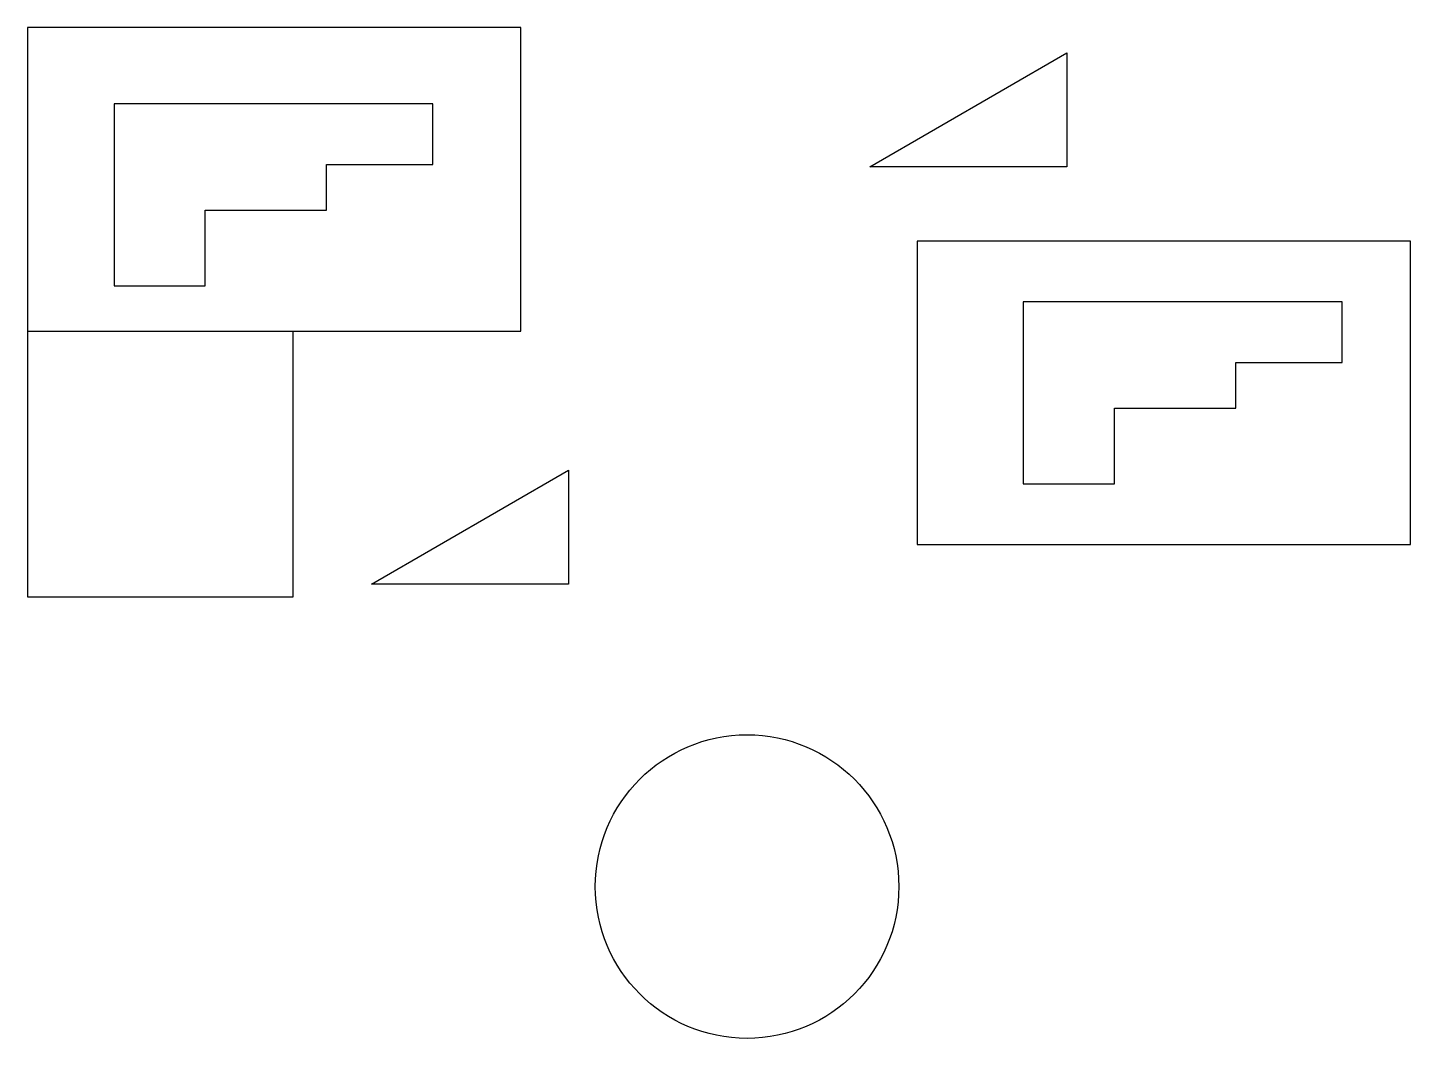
# Model space of a CAD drawing. Header units: millimetres. Extents: x 29 to 211, y 47 to 181.
import ezdxf

# ---------------------------------------------------------------- set-up
doc = ezdxf.new("R2010")
doc.units = ezdxf.units.MM

msp = doc.modelspace()

# ---------------------------------------------------------------- linework, layer by layer
for p, q in [((93.57, 180.67), (28.57, 180.67)), ((28.57, 180.67), (28.57, 140.67)), ((93.57, 140.67), (93.57, 180.67)), ((139.53, 162.34), (165.51, 177.34)), ((165.51, 177.34), (165.51, 162.34)), ((81.97, 170.63), (39.97, 170.63)), ((39.97, 170.63), (39.97, 146.63)), ((81.97, 162.63), (81.97, 170.63)), ((67.97, 156.63), (67.97, 162.63)), ((67.97, 162.63), (81.97, 162.63)), ((165.51, 162.34), (139.53, 162.34)), ((51.97, 146.63), (51.97, 156.63)), ((51.97, 156.63), (67.97, 156.63)), ((210.75, 152.55), (145.75, 152.55)), ((145.75, 152.55), (145.75, 112.55)), ((210.75, 112.55), (210.75, 152.55)), ((39.97, 146.63), (51.97, 146.63)), ((201.75, 144.55), (159.75, 144.55)), ((159.75, 144.55), (159.75, 120.55)), ((201.75, 136.55), (201.75, 144.55)), ((28.57, 140.67), (93.57, 140.67)), ((28.57, 140.67), (28.57, 105.67)), ((63.57, 105.67), (63.57, 140.67)), ((187.75, 130.55), (187.75, 136.55)), ((187.75, 136.55), (201.75, 136.55)), ((171.75, 120.55), (171.75, 130.55)), ((171.75, 130.55), (187.75, 130.55)), ((73.87, 107.35), (99.85, 122.35)), ((99.85, 122.35), (99.85, 107.35)), ((159.75, 120.55), (171.75, 120.55)), ((145.75, 112.55), (210.75, 112.55)), ((28.57, 105.67), (63.57, 105.67)), ((99.85, 107.35), (73.87, 107.35))]:
    msp.add_line(p, q)
msp.add_circle((123.36, 67.49), 20)

doc.saveas('drawing.dxf')
